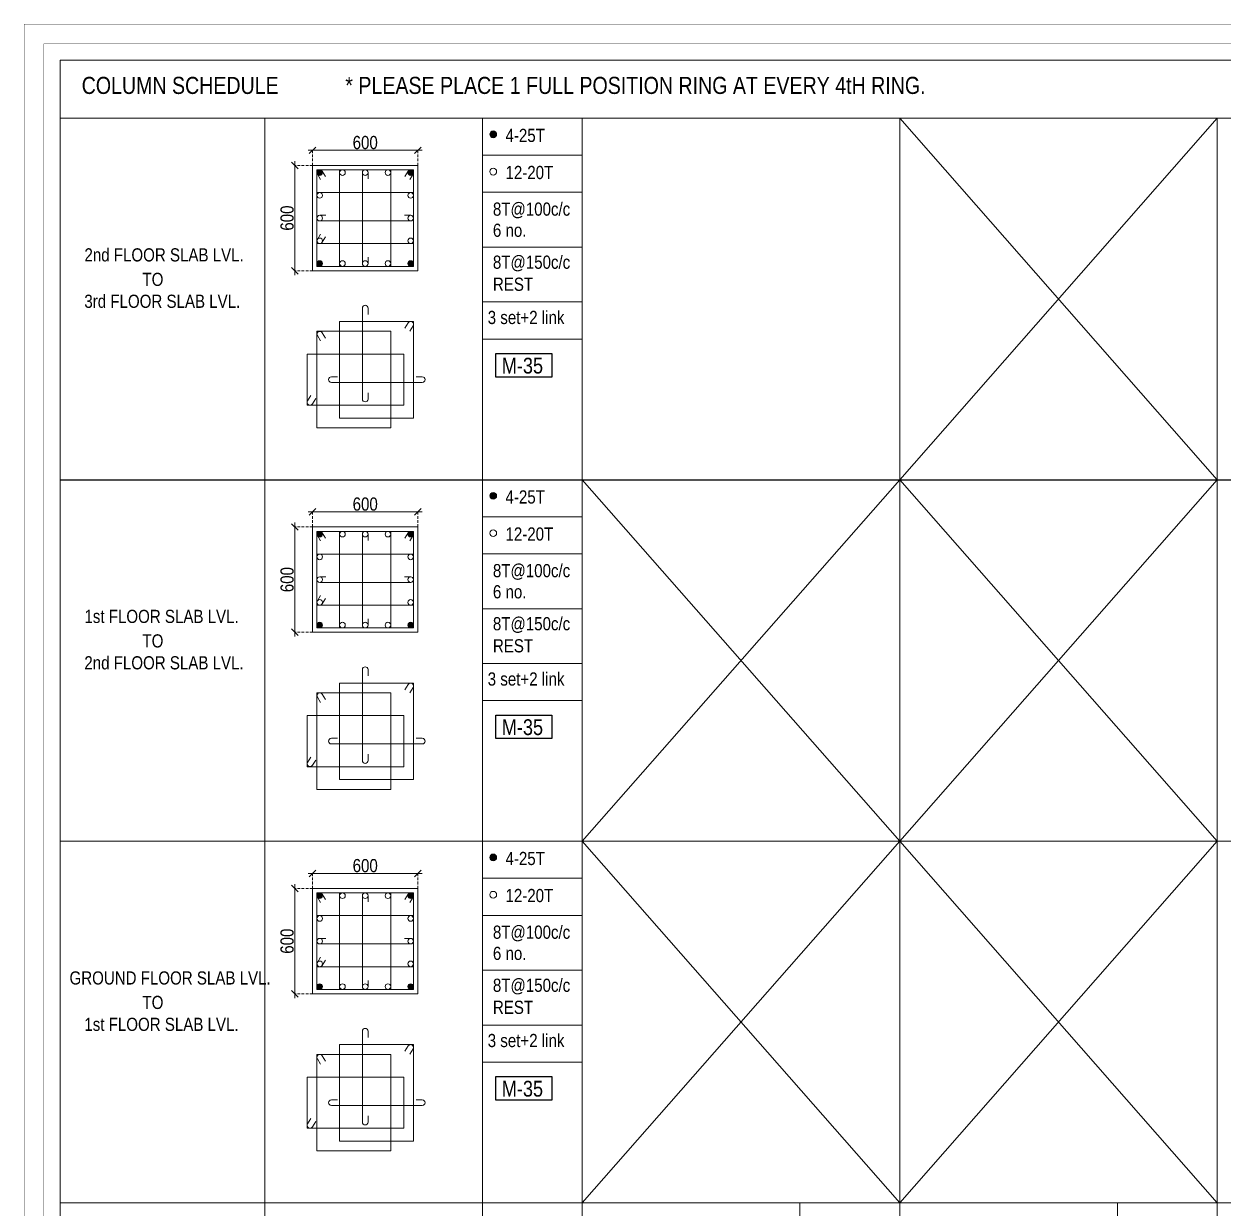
# Model space of a CAD drawing. Header units: millimetres. Extents: x 1112055 to 3390982, y -148532 to 766891.
# Drawn here: x 2210079 to 2237423, y 540958 to 567943 of the extents above; entities that cross this region are included whole.
import ezdxf
from ezdxf.enums import TextEntityAlignment as Align

# ---------------------------------------------------------------- set-up
doc = ezdxf.new("R2010")
doc.units = ezdxf.units.MM
doc.header["$PDMODE"] = 35
doc.header["$PDSIZE"] = -25
doc.linetypes.add('DASHED2', pattern=[0.375, 0.25, -0.125])
doc.linetypes.add('Hidden', pattern=[9.525, 6.35, -3.175])
for name, color, linetype, lineweight in [('B COL. SIZE DIM', 220, 'Continuous', 25), ('B COLSCH', 204, 'Continuous', 20), ('B COLUMN', 1, 'Hidden', 9), ('B STEEL', 34, 'Continuous', 15), ('B TITLE BLOCK', 250, 'Continuous', 0)]:
    doc.layers.add(name, color=color, linetype=linetype, lineweight=lineweight)
doc.layers.add('B TEXT', color=7, linetype='Continuous')
doc.styles.add('dim inside', font='romans.shx', dxfattribs={"width": 0.8, "height": 125})
doc.styles.add('SWINC', font='swissc.ttf')
doc.dimstyles.new('dim inside', dxfattribs={"dimtxt": 125, "dimasz": 100, "dimexe": 0, "dimexo": 0, "dimgap": 10, "dimtad": 0, "dimdec": 0, "dimzin": 0, "dimdsep": 46, "dimtxsty": 'dim inside', "dimblk": 'SMALL', "dimcen": 0.09, "dimadec": 0, "dimazin": 0, "dimtfac": 1, "dimtdec": 0, "dimtofl": 0, "dimtmove": 0, "dimatfit": 3, "dimfxl": 1, "dimtolj": 1, "dimtzin": 0, "dimarcsym": 2})

# ---------------------------------------------------------------- blocks, each defined once
blk = doc.blocks.new('_Oblique')
at = {"color": 0, "linetype": 'ByBlock', "lineweight": -2}
blk.add_line((-0.5, -0.5), (0.5, 0.5), dxfattribs=at)
blk = doc.blocks.new('*D3428')
at = {"layer": 'B COL. SIZE DIM', "color": 250, "lineweight": 9, "ltscale": 250, "transparency": 16777216}
blk.add_line((2216554, 548585), (2219154, 548585), dxfattribs=at)
at = {"layer": 'B COL. SIZE DIM', "color": 250, "linetype": 'DASHED2', "lineweight": 9, "ltscale": 250, "transparency": 16777216}
for p, q in [((2216654, 548240), (2216654, 548585)), ((2219054, 548240), (2219054, 548585))]:
    blk.add_line(p, q, dxfattribs=at)
at = {"layer": 'Defpoints', "color": 0, "transparency": 16777216}
for p in [(2219054, 548585), (2216654, 548240), (2219054, 548240)]:
    blk.add_point(p, dxfattribs=at)
at = {"layer": 'B COL. SIZE DIM', "color": 250, "lineweight": 9, "transparency": 16777216, "xscale": 150, "yscale": 150, "zscale": 150, "rotation": 180}
blk.add_blockref('_Oblique', (2216654, 548585), dxfattribs=at)
at = {"layer": 'B COL. SIZE DIM', "color": 250, "lineweight": 9, "transparency": 16777216, "xscale": 150, "yscale": 150, "zscale": 150}
blk.add_blockref('_Oblique', (2219054, 548585), dxfattribs=at)
at = {"layer": 'B COL. SIZE DIM', "color": 6, "transparency": 16777216, "insert": (2217854, 548760), "char_height": 300, "attachment_point": 5, "style": 'SWINC'}
blk.add_mtext('\\A1;600', dxfattribs=at)
blk = doc.blocks.new('*D3429')
at = {"layer": 'B COL. SIZE DIM', "color": 250, "lineweight": 9, "ltscale": 250, "transparency": 16777216}
blk.add_line((2216250, 548340), (2216250, 545740), dxfattribs=at)
at = {"layer": 'B COL. SIZE DIM', "color": 250, "linetype": 'DASHED2', "lineweight": 9, "ltscale": 250, "transparency": 16777216}
for p, q in [((2216654, 548240), (2216250, 548240)), ((2216654, 545840), (2216250, 545840))]:
    blk.add_line(p, q, dxfattribs=at)
at = {"layer": 'Defpoints', "color": 0, "transparency": 16777216}
for p in [(2216654, 548240), (2216250, 545840), (2216654, 545840)]:
    blk.add_point(p, dxfattribs=at)
at = {"layer": 'B COL. SIZE DIM', "color": 250, "lineweight": 9, "transparency": 16777216, "xscale": 150, "yscale": 150, "zscale": 150}
for p, rotation in [((2216250, 548240), 90), ((2216250, 545840), 270)]:
    blk.add_blockref('_Oblique', p, dxfattribs=dict(at, rotation=rotation))
at = {"layer": 'B COL. SIZE DIM', "color": 6, "transparency": 16777216, "insert": (2216075, 547040), "char_height": 300, "attachment_point": 5, "rotation": 90, "style": 'SWINC'}
blk.add_mtext('\\A1;600', dxfattribs=at)
blk = doc.blocks.new('*D3430')
at = {"layer": 'B COL. SIZE DIM', "color": 250, "lineweight": 9, "ltscale": 250, "transparency": 16777216}
blk.add_line((2216554, 556825), (2219154, 556825), dxfattribs=at)
at = {"layer": 'B COL. SIZE DIM', "color": 250, "linetype": 'DASHED2', "lineweight": 9, "ltscale": 250, "transparency": 16777216}
for p, q in [((2216654, 556480), (2216654, 556825)), ((2219054, 556480), (2219054, 556825))]:
    blk.add_line(p, q, dxfattribs=at)
at = {"layer": 'Defpoints', "color": 0, "transparency": 16777216}
for p in [(2219054, 556825), (2216654, 556480), (2219054, 556480)]:
    blk.add_point(p, dxfattribs=at)
at = {"layer": 'B COL. SIZE DIM', "color": 250, "lineweight": 9, "transparency": 16777216, "xscale": 150, "yscale": 150, "zscale": 150, "rotation": 180}
blk.add_blockref('_Oblique', (2216654, 556825), dxfattribs=at)
at = {"layer": 'B COL. SIZE DIM', "color": 250, "lineweight": 9, "transparency": 16777216, "xscale": 150, "yscale": 150, "zscale": 150}
blk.add_blockref('_Oblique', (2219054, 556825), dxfattribs=at)
at = {"layer": 'B COL. SIZE DIM', "color": 6, "transparency": 16777216, "insert": (2217854, 557000), "char_height": 300, "attachment_point": 5, "style": 'SWINC'}
blk.add_mtext('\\A1;600', dxfattribs=at)
blk = doc.blocks.new('*D3431')
at = {"layer": 'B COL. SIZE DIM', "color": 250, "lineweight": 9, "ltscale": 250, "transparency": 16777216}
blk.add_line((2216250, 556580), (2216250, 553980), dxfattribs=at)
at = {"layer": 'B COL. SIZE DIM', "color": 250, "linetype": 'DASHED2', "lineweight": 9, "ltscale": 250, "transparency": 16777216}
for p, q in [((2216654, 556480), (2216250, 556480)), ((2216654, 554080), (2216250, 554080))]:
    blk.add_line(p, q, dxfattribs=at)
at = {"layer": 'Defpoints', "color": 0, "transparency": 16777216}
for p in [(2216654, 556480), (2216250, 554080), (2216654, 554080)]:
    blk.add_point(p, dxfattribs=at)
at = {"layer": 'B COL. SIZE DIM', "color": 250, "lineweight": 9, "transparency": 16777216, "xscale": 150, "yscale": 150, "zscale": 150}
for p, rotation in [((2216250, 556480), 90), ((2216250, 554080), 270)]:
    blk.add_blockref('_Oblique', p, dxfattribs=dict(at, rotation=rotation))
at = {"layer": 'B COL. SIZE DIM', "color": 6, "transparency": 16777216, "insert": (2216075, 555280), "char_height": 300, "attachment_point": 5, "rotation": 90, "style": 'SWINC'}
blk.add_mtext('\\A1;600', dxfattribs=at)
blk = doc.blocks.new('*D3432')
at = {"layer": 'B COL. SIZE DIM', "color": 250, "lineweight": 9, "ltscale": 250, "transparency": 16777216}
blk.add_line((2216554, 565065), (2219154, 565065), dxfattribs=at)
at = {"layer": 'B COL. SIZE DIM', "color": 250, "linetype": 'DASHED2', "lineweight": 9, "ltscale": 250, "transparency": 16777216}
for p, q in [((2216654, 564720), (2216654, 565065)), ((2219054, 564720), (2219054, 565065))]:
    blk.add_line(p, q, dxfattribs=at)
at = {"layer": 'Defpoints', "color": 0, "transparency": 16777216}
for p in [(2219054, 565065), (2216654, 564720), (2219054, 564720)]:
    blk.add_point(p, dxfattribs=at)
at = {"layer": 'B COL. SIZE DIM', "color": 250, "lineweight": 9, "transparency": 16777216, "xscale": 150, "yscale": 150, "zscale": 150, "rotation": 180}
blk.add_blockref('_Oblique', (2216654, 565065), dxfattribs=at)
at = {"layer": 'B COL. SIZE DIM', "color": 250, "lineweight": 9, "transparency": 16777216, "xscale": 150, "yscale": 150, "zscale": 150}
blk.add_blockref('_Oblique', (2219054, 565065), dxfattribs=at)
at = {"layer": 'B COL. SIZE DIM', "color": 6, "transparency": 16777216, "insert": (2217854, 565240), "char_height": 300, "attachment_point": 5, "style": 'SWINC'}
blk.add_mtext('\\A1;600', dxfattribs=at)
blk = doc.blocks.new('*D3433')
at = {"layer": 'B COL. SIZE DIM', "color": 250, "lineweight": 9, "ltscale": 250, "transparency": 16777216}
blk.add_line((2216250, 564820), (2216250, 562220), dxfattribs=at)
at = {"layer": 'B COL. SIZE DIM', "color": 250, "linetype": 'DASHED2', "lineweight": 9, "ltscale": 250, "transparency": 16777216}
for p, q in [((2216654, 564720), (2216250, 564720)), ((2216654, 562320), (2216250, 562320))]:
    blk.add_line(p, q, dxfattribs=at)
at = {"layer": 'Defpoints', "color": 0, "transparency": 16777216}
for p in [(2216654, 564720), (2216250, 562320), (2216654, 562320)]:
    blk.add_point(p, dxfattribs=at)
at = {"layer": 'B COL. SIZE DIM', "color": 250, "lineweight": 9, "transparency": 16777216, "xscale": 150, "yscale": 150, "zscale": 150}
for p, rotation in [((2216250, 564720), 90), ((2216250, 562320), 270)]:
    blk.add_blockref('_Oblique', p, dxfattribs=dict(at, rotation=rotation))
at = {"layer": 'B COL. SIZE DIM', "color": 6, "transparency": 16777216, "insert": (2216075, 563520), "char_height": 300, "attachment_point": 5, "rotation": 90, "style": 'SWINC'}
blk.add_mtext('\\A1;600', dxfattribs=at)

msp = doc.modelspace()

# ---------------------------------------------------------------- hatches: boundary and pattern name
at = {"layer": 'B STEEL', "lineweight": 9, "ltscale": 0.5}
h = msp.add_hatch(color=34, dxfattribs=at)
edge = h.paths.add_edge_path()
edge.add_arc((2220772, 565428.9), 76.8, 0, 360)
h = msp.add_hatch(color=34, dxfattribs=at)
edge = h.paths.add_edge_path()
edge.add_arc((2216817.6, 564555.7), 64, 0, 360)
h = msp.add_hatch(color=34, dxfattribs=at)
edge = h.paths.add_edge_path()
edge.add_arc((2218889.6, 564555.7), 64, 180, 540, ccw=False)
h = msp.add_hatch(color=34, dxfattribs=at)
edge = h.paths.add_edge_path()
edge.add_arc((2216817.6, 562483.8), 64, 0, 360, ccw=False)
h = msp.add_hatch(color=34, dxfattribs=at)
edge = h.paths.add_edge_path()
edge.add_arc((2218889.6, 562483.8), 64, -180, 180)
h = msp.add_hatch(color=34, dxfattribs=at)
edge = h.paths.add_edge_path()
edge.add_arc((2220772, 557189.1), 76.8, 0, 360)
h = msp.add_hatch(color=34, dxfattribs=at)
edge = h.paths.add_edge_path()
edge.add_arc((2216817.6, 556315.9), 64, 0, 360)
h = msp.add_hatch(color=34, dxfattribs=at)
edge = h.paths.add_edge_path()
edge.add_arc((2218889.6, 556315.9), 64, 180, 540, ccw=False)
h = msp.add_hatch(color=34, dxfattribs=at)
edge = h.paths.add_edge_path()
edge.add_arc((2216817.6, 554243.9), 64, 0, 360, ccw=False)
h = msp.add_hatch(color=34, dxfattribs=at)
edge = h.paths.add_edge_path()
edge.add_arc((2218889.6, 554243.9), 64, -180, 180)
h = msp.add_hatch(color=34, dxfattribs=at)
edge = h.paths.add_edge_path()
edge.add_arc((2220772, 548949.2), 76.8, 0, 360)
h = msp.add_hatch(color=34, dxfattribs=at)
edge = h.paths.add_edge_path()
edge.add_arc((2216817.6, 548076), 64, 0, 360)
h = msp.add_hatch(color=34, dxfattribs=at)
edge = h.paths.add_edge_path()
edge.add_arc((2218889.6, 548076), 64, 180, 540, ccw=False)
h = msp.add_hatch(color=34, dxfattribs=at)
edge = h.paths.add_edge_path()
edge.add_arc((2216817.6, 546004.1), 64, 0, 360, ccw=False)
h = msp.add_hatch(color=34, dxfattribs=at)
edge = h.paths.add_edge_path()
edge.add_arc((2218889.6, 546004.1), 64, -180, 180)

# ---------------------------------------------------------------- linework, layer by layer
msp.add_line((2210905.9, 557557.4), (2341712.4, 557557.4))
at = {"layer": 'B COLSCH', "color": 250, "lineweight": 0}
for p, q in [((2210905.9, 567116.2), (2210905.9, 507483)), ((2210905.9, 567116.2), (2340021.1, 567116.2)), ((2210905.9, 565797.2), (2340021.1, 565797.2)), ((2215566.5, 565797.2), (2215566.5, 507483)), ((2220525.7, 565797.2), (2220525.7, 516358.1)), ((2222800.1, 565797.2), (2222800.1, 507483)), ((2230033.6, 565797.2), (2230033.6, 507483)), ((2237267.1, 565797.2), (2237267.1, 507483)), ((2220525.7, 564952.2), (2222800.1, 564952.2)), ((2220525.7, 564107.2), (2222800.1, 564107.2)), ((2220525.7, 562857.5), (2222800.1, 562857.5)), ((2220525.7, 561607.7), (2222800.1, 561607.7)), ((2220525.7, 560762.7), (2222800.1, 560762.7)), ((2210905.9, 557557.4), (2340021.1, 557557.4)), ((2220525.7, 556712.4), (2222800.1, 556712.4)), ((2220525.7, 555867.4), (2222800.1, 555867.4)), ((2220525.7, 554617.6), (2222800.1, 554617.6)), ((2220525.7, 553367.8), (2222800.1, 553367.8)), ((2220525.7, 552522.8), (2222800.1, 552522.8)), ((2210905.9, 549317.5), (2340021.1, 549317.5)), ((2220525.7, 548472.5), (2222800.1, 548472.5)), ((2220525.7, 547627.5), (2222800.1, 547627.5)), ((2220525.7, 546377.8), (2222800.1, 546377.8)), ((2220525.7, 545128), (2222800.1, 545128)), ((2220525.7, 544283), (2222800.1, 544283)), ((2210905.9, 541077.7), (2340021.1, 541077.7)), ((2227759.2, 541077.7), (2227759.2, 516358.1)), ((2234992.8, 541077.7), (2234992.8, 516358.1))]:
    msp.add_line(p, q, dxfattribs=at)
for points in [[(2237267.1, 541077.7), (2237267.1, 541077.7), (2230033.6, 549317.5), (2237267.1, 557557.4), (2230033.6, 565797.2)], [(2230033.6, 541077.7), (2230033.6, 541077.7), (2237267.1, 549317.5), (2230033.6, 557557.4), (2237267.1, 565797.2)], [(2230033.6, 541077.7), (2230033.6, 541077.7), (2222800.1, 549317.5), (2230033.6, 557557.4)], [(2222800.1, 541077.7), (2222800.1, 541077.7), (2230033.6, 549317.5), (2222800.1, 557557.4)]]:
    msp.add_lwpolyline(points, dxfattribs=at)
at = {"layer": 'B COLUMN', "color": 1, "linetype": 'ByBlock', "lineweight": 20}
for points in [[(2216653.6, 562319.7), (2219053.6, 562319.7), (2219053.6, 564719.7), (2216653.6, 564719.7)], [(2216653.6, 554079.9), (2219053.6, 554079.9), (2219053.6, 556479.9), (2216653.6, 556479.9)], [(2216653.6, 545840.1), (2219053.6, 545840.1), (2219053.6, 548240.1), (2216653.6, 548240.1)]]:
    msp.add_lwpolyline(points, close=True, dxfattribs=at)
at = {"layer": 'B STEEL', "color": 34, "lineweight": 9, "ltscale": 0.5}
for points in [[(2216837.9, 564400.7), (2216763.1, 564522.2, -1), (2216872.1, 564589.3), (2216946.9, 564467.8)], [(2217917.6, 562626.4), (2217917.6, 562483.8, -1), (2217789.6, 562483.8), (2217789.6, 564555.7, -1), (2217917.6, 564555.7), (2217917.6, 564413.1)], [(2218869.3, 564400.7), (2218944.1, 564522.2, 1), (2218835, 564589.3), (2218760.3, 564467.8)], [(2218746.9, 563583.8), (2218889.6, 563583.8, -1), (2218889.6, 563455.7), (2216817.6, 563455.7, -1), (2216817.6, 563583.8), (2216960.2, 563583.8)], [(2216837.9, 563156.8), (2216763.1, 563035.3, 1), (2216872.1, 562968.2), (2216946.9, 563089.7)], [(2217917.6, 559538.9), (2217917.6, 559396.3, -1), (2217789.6, 559396.3), (2217789.6, 561468.2, -1), (2217917.6, 561468.2), (2217917.6, 561325.6)], [(2218869.3, 560942.9), (2218944.1, 561064.4, 1), (2218835, 561131.5), (2218760.3, 561010)], [(2216837.9, 560719.8), (2216763.1, 560841.3, -1), (2216872.1, 560908.4), (2216946.9, 560786.9)], [(2219012.5, 559902.9), (2219155.1, 559902.9, -1), (2219155.1, 559774.9), (2217083.2, 559774.9, -1), (2217083.2, 559902.9), (2217225.8, 559902.9)], [(2216616.6, 559475.9), (2216541.8, 559354.5, 1), (2216650.8, 559287.3), (2216725.6, 559408.8)], [(2216837.9, 556160.8), (2216763.1, 556282.3, -1), (2216872.1, 556349.4), (2216946.9, 556228)], [(2217917.6, 554386.6), (2217917.6, 554243.9, -1), (2217789.6, 554243.9), (2217789.6, 556315.9, -1), (2217917.6, 556315.9), (2217917.6, 556173.2)], [(2218869.3, 556160.8), (2218944.1, 556282.3, 1), (2218835, 556349.4), (2218760.3, 556228)], [(2218746.9, 555343.9), (2218889.6, 555343.9, -1), (2218889.6, 555215.9), (2216817.6, 555215.9, -1), (2216817.6, 555343.9), (2216960.2, 555343.9)], [(2216837.9, 554916.9), (2216763.1, 554795.5, 1), (2216872.1, 554728.4), (2216946.9, 554849.8)], [(2217917.6, 551299.1), (2217917.6, 551156.4, -1), (2217789.6, 551156.4), (2217789.6, 553228.4, -1), (2217917.6, 553228.4), (2217917.6, 553085.7)], [(2218869.3, 552703.1), (2218944.1, 552824.5, 1), (2218835, 552891.7), (2218760.3, 552770.2)], [(2216837.9, 552480), (2216763.1, 552601.5, -1), (2216872.1, 552668.6), (2216946.9, 552547.1)], [(2219012.5, 551663.1), (2219155.1, 551663.1, -1), (2219155.1, 551535), (2217083.2, 551535, -1), (2217083.2, 551663.1), (2217225.8, 551663.1)], [(2216616.6, 551236.1), (2216541.8, 551114.6, 1), (2216650.8, 551047.5), (2216725.6, 551169)], [(2216837.9, 547921), (2216763.1, 548042.5, -1), (2216872.1, 548109.6), (2216946.9, 547988.1)], [(2217917.6, 546146.7), (2217917.6, 546004.1, -1), (2217789.6, 546004.1), (2217789.6, 548076, -1), (2217917.6, 548076), (2217917.6, 547933.4)], [(2218869.3, 547921), (2218944.1, 548042.5, 1), (2218835, 548109.6), (2218760.3, 547988.1)], [(2218746.9, 547104.1), (2218889.6, 547104.1, -1), (2218889.6, 546976), (2216817.6, 546976, -1), (2216817.6, 547104.1), (2216960.2, 547104.1)], [(2216837.9, 546677.1), (2216763.1, 546555.6, 1), (2216872.1, 546488.5), (2216946.9, 546610)], [(2217917.6, 543059.2), (2217917.6, 542916.6, -1), (2217789.6, 542916.6), (2217789.6, 544988.5, -1), (2217917.6, 544988.5), (2217917.6, 544845.9)], [(2216837.9, 544240.1), (2216763.1, 544361.6, -1), (2216872.1, 544428.7), (2216946.9, 544307.3)], [(2218869.3, 544463.2), (2218944.1, 544584.7, 1), (2218835, 544651.8), (2218760.3, 544530.3)], [(2219012.5, 543423.2), (2219155.1, 543423.2, -1), (2219155.1, 543295.2), (2217083.2, 543295.2, -1), (2217083.2, 543423.2), (2217225.8, 543423.2)], [(2216616.6, 542996.2), (2216541.8, 542874.8, 1), (2216650.8, 542807.7), (2216725.6, 542929.1)]]:
    msp.add_lwpolyline(points, format="xyb", dxfattribs=at)
for points in [[(2218435.6, 564619.7), (2218435.6, 562419.7), (2216753.6, 562419.7), (2216753.6, 564619.7)], [(2218953.6, 564619.7), (2218953.6, 562419.7), (2217271.6, 562419.7), (2217271.6, 564619.7)], [(2216753.6, 562937.7), (2218953.6, 562937.7), (2218953.6, 564101.7), (2216753.6, 564101.7)], [(2218953.6, 561162), (2218953.6, 558962), (2217271.6, 558962), (2217271.6, 561162)], [(2218435.6, 560938.9), (2218435.6, 558738.9), (2216753.6, 558738.9), (2216753.6, 560938.9)], [(2216532.3, 559256.9), (2218732.3, 559256.9), (2218732.3, 560420.9), (2216532.3, 560420.9)], [(2218435.6, 556379.9), (2218435.6, 554179.9), (2216753.6, 554179.9), (2216753.6, 556379.9)], [(2218953.6, 556379.9), (2218953.6, 554179.9), (2217271.6, 554179.9), (2217271.6, 556379.9)], [(2216753.6, 554697.9), (2218953.6, 554697.9), (2218953.6, 555861.9), (2216753.6, 555861.9)], [(2218953.6, 552922.1), (2218953.6, 550722.1), (2217271.6, 550722.1), (2217271.6, 552922.1)], [(2218435.6, 552699), (2218435.6, 550499), (2216753.6, 550499), (2216753.6, 552699)], [(2216532.3, 551017), (2218732.3, 551017), (2218732.3, 552181.1), (2216532.3, 552181.1)], [(2218435.6, 548140.1), (2218435.6, 545940.1), (2216753.6, 545940.1), (2216753.6, 548140.1)], [(2218953.6, 548140.1), (2218953.6, 545940.1), (2217271.6, 545940.1), (2217271.6, 548140.1)], [(2216753.6, 546458), (2218953.6, 546458), (2218953.6, 547622.1), (2216753.6, 547622.1)], [(2218435.6, 544459.2), (2218435.6, 542259.2), (2216753.6, 542259.2), (2216753.6, 544459.2)], [(2218953.6, 544682.3), (2218953.6, 542482.3), (2217271.6, 542482.3), (2217271.6, 544682.3)], [(2216532.3, 542777.2), (2218732.3, 542777.2), (2218732.3, 543941.2), (2216532.3, 543941.2)]]:
    msp.add_lwpolyline(points, close=True, dxfattribs=at)
for centre, radius in [((2220772, 565428.9), 76.8), ((2216817.6, 564555.7), 64), ((2217335.6, 564555.7), 64), ((2217853.6, 564555.7), 64), ((2218371.6, 564555.7), 64), ((2218889.6, 564555.7), 64), ((2220772, 564578.6), 76.8), ((2216817.6, 564037.7), 64), ((2218889.6, 564037.7), 64), ((2216817.6, 563519.7), 64), ((2218889.6, 563519.7), 64), ((2216817.6, 563001.7), 64), ((2218889.6, 563001.7), 64), ((2216817.6, 562483.8), 64), ((2217335.6, 562483.8), 64), ((2217853.6, 562483.8), 64), ((2218371.6, 562483.8), 64), ((2218889.6, 562483.8), 64), ((2220772, 557189.1), 76.8), ((2216817.6, 556315.9), 64), ((2217335.6, 556315.9), 64), ((2217853.6, 556315.9), 64), ((2218371.6, 556315.9), 64), ((2218889.6, 556315.9), 64), ((2220772, 556338.8), 76.8), ((2216817.6, 555797.9), 64), ((2218889.6, 555797.9), 64), ((2216817.6, 555279.9), 64), ((2218889.6, 555279.9), 64), ((2216817.6, 554761.9), 64), ((2218889.6, 554761.9), 64), ((2216817.6, 554243.9), 64), ((2217335.6, 554243.9), 64), ((2217853.6, 554243.9), 64), ((2218371.6, 554243.9), 64), ((2218889.6, 554243.9), 64), ((2220772, 548949.2), 76.8), ((2216817.6, 548076), 64), ((2217335.6, 548076), 64), ((2217853.6, 548076), 64), ((2218371.6, 548076), 64), ((2218889.6, 548076), 64), ((2220772, 548098.9), 76.8), ((2216817.6, 547558), 64), ((2218889.6, 547558), 64), ((2216817.6, 547040.1), 64), ((2218889.6, 547040.1), 64), ((2216817.6, 546522.1), 64), ((2218889.6, 546522.1), 64), ((2216817.6, 546004.1), 64), ((2217335.6, 546004.1), 64), ((2217853.6, 546004.1), 64), ((2218371.6, 546004.1), 64), ((2218889.6, 546004.1), 64)]:
    msp.add_circle(centre, radius, dxfattribs=at)
at = {"layer": 'B TEXT', "color": 1}
for points in [[(2220829.3, 560433.6), (2222103.9, 560433.6), (2222103.9, 559895.7), (2220829.3, 559895.7)], [(2220829.3, 552193.8), (2222103.9, 552193.8), (2222103.9, 551655.8), (2220829.3, 551655.8)], [(2220829.3, 543954), (2222103.9, 543954), (2222103.9, 543416), (2220829.3, 543416)]]:
    msp.add_lwpolyline(points, close=True, dxfattribs=at)
at = {"layer": 'B TITLE BLOCK', "color": 1, "const_width": 10.1}
msp.add_lwpolyline([(2210083.7, 567938.4), (2210083.7, 488611.7), (2354234.1, 488611.7), (2354234.1, 567938.4)], close=True, dxfattribs=at)
at = {"layer": 'B TITLE BLOCK', "color": 250, "lineweight": 0, "const_width": 10.1}
msp.add_lwpolyline([(2210532.2, 567490), (2210532.2, 489060.2), (2353785.6, 489060.2), (2353785.6, 567490)], close=True, dxfattribs=at)

# ---------------------------------------------------------------- texts
at = {"layer": 'B TEXT', "color": 1, "style": 'SWINC'}
for s, p in [('COLUMN SCHEDULE', (2211393.1, 566349.1)), ('* PLEASE PLACE 1 FULL POSITION RING AT EVERY 4tH RING.', (2217400.5, 566349.1))]:
    msp.add_text(s, height=389.727, dxfattribs=at).set_placement(p)
at = {"layer": 'B TEXT', "style": 'SWINC'}
for s, p in [('4-25T', (2221050.5, 565254.3)), ('12-20T', (2221050.5, 564409.3)), ('8T@100c/c', (2220763.5, 563574.5)), ('6 no.', (2220763.5, 563092.7)), ('8T@150c/c', (2220763.5, 562364.6)), ('REST', (2220763.5, 561862.2)), ('3 set+2 link', (2220645.2, 561105.2)), ('4-25T', (2221050.5, 557014.5)), ('12-20T', (2221050.5, 556169.5)), ('8T@100c/c', (2220763.5, 555334.7)), ('6 no.', (2220763.5, 554852.9)), ('8T@150c/c', (2220763.5, 554124.8)), ('REST', (2220763.5, 553622.4)), ('3 set+2 link', (2220645.2, 552865.3)), ('4-25T', (2221050.5, 548774.7)), ('12-20T', (2221050.5, 547929.7)), ('8T@100c/c', (2220763.5, 547094.8)), ('6 no.', (2220763.5, 546613)), ('8T@150c/c', (2220763.5, 545884.9)), ('REST', (2220763.5, 545382.5)), ('3 set+2 link', (2220645.2, 544625.5))]:
    msp.add_text(s, height=300, dxfattribs=at).set_placement(p)
at = {"layer": 'B TEXT', "color": 1, "style": 'SWINC'}
for s, height, p in [('2nd FLOOR SLAB LVL.', 300, (2211456, 562441.6)), ('TO', 300, (2212777.8, 561883.5)), ('3rd FLOOR SLAB LVL.', 300, (2211454.1, 561384.3)), ('M-35', 360, (2220966.7, 559869.1)), ('1st FLOOR SLAB LVL.', 300, (2211456, 554201.8)), ('TO', 300, (2212777.8, 553643.7)), ('2nd FLOOR SLAB LVL.', 300, (2211454.1, 553144.5)), ('M-35', 360, (2220966.7, 551629.3)), ('GROUND FLOOR SLAB LVL.', 300, (2211116, 545961.9)), ('TO', 300, (2212777.8, 545403.9)), ('1st FLOOR SLAB LVL.', 300, (2211454.1, 544904.6)), ('M-35', 360, (2220966.7, 543389.4))]:
    msp.add_text(s, height=height, dxfattribs=at).set_placement(p, align=Align.BOTTOM_LEFT)

# ---------------------------------------------------------------- dimensions: what is measured, and where the dimension line sits
at = {"layer": 'B COL. SIZE DIM', "color": 250, "ltscale": 250}
for base, p1, p2, picture, middle in [((2219053.6, 565064.7), (2216653.6, 564719.7), (2219053.6, 564719.7), '*D3432', (2217853.6, 565239.7)), ((2219053.6, 556824.8), (2216653.6, 556479.9), (2219053.6, 556479.9), '*D3430', (2217853.6, 556999.8)), ((2219053.6, 548585), (2216653.6, 548240.1), (2219053.6, 548240.1), '*D3428', (2217853.6, 548760))]:
    dim = msp.add_linear_dim(base=base, p1=p1, p2=p2, dimstyle='dim inside', override={"dimtxt": 300, "dimasz": 150, "dimgap": 25, "dimtad": 3, "dimlfac": 0.25, "dimtxsty": 'SWINC', "dimblk1": 'Oblique', "dimblk2": 'Oblique', "dimsah": 1, "dimdle": 100, "dimclrd": 250, "dimclre": 250, "dimclrt": 6, "dimfxl": 1000, "dimlwd": 9, "dimlwe": 9}, dxfattribs=at)
    dim.commit()
    dim.dimension.update_dxf_attribs({"geometry": picture, "text_midpoint": middle})
for base, p1, p2, picture, middle in [((2216249.7, 562319.7), (2216653.6, 564719.7), (2216653.6, 562319.7), '*D3433', (2216074.7, 563519.7)), ((2216249.7, 554079.9), (2216653.6, 556479.9), (2216653.6, 554079.9), '*D3431', (2216074.7, 555279.9)), ((2216249.7, 545840.1), (2216653.6, 548240.1), (2216653.6, 545840.1), '*D3429', (2216074.7, 547040.1))]:
    dim = msp.add_linear_dim(base=base, p1=p1, p2=p2, angle=90, dimstyle='dim inside', override={"dimtxt": 300, "dimasz": 150, "dimgap": 25, "dimtad": 3, "dimlfac": 0.25, "dimtxsty": 'SWINC', "dimblk1": 'Oblique', "dimblk2": 'Oblique', "dimsah": 1, "dimdle": 100, "dimclrd": 250, "dimclre": 250, "dimclrt": 6, "dimfxl": 1000, "dimlwd": 9, "dimlwe": 9}, dxfattribs=at)
    dim.commit()
    dim.dimension.update_dxf_attribs({"geometry": picture, "text_midpoint": middle})

doc.saveas('drawing.dxf')
